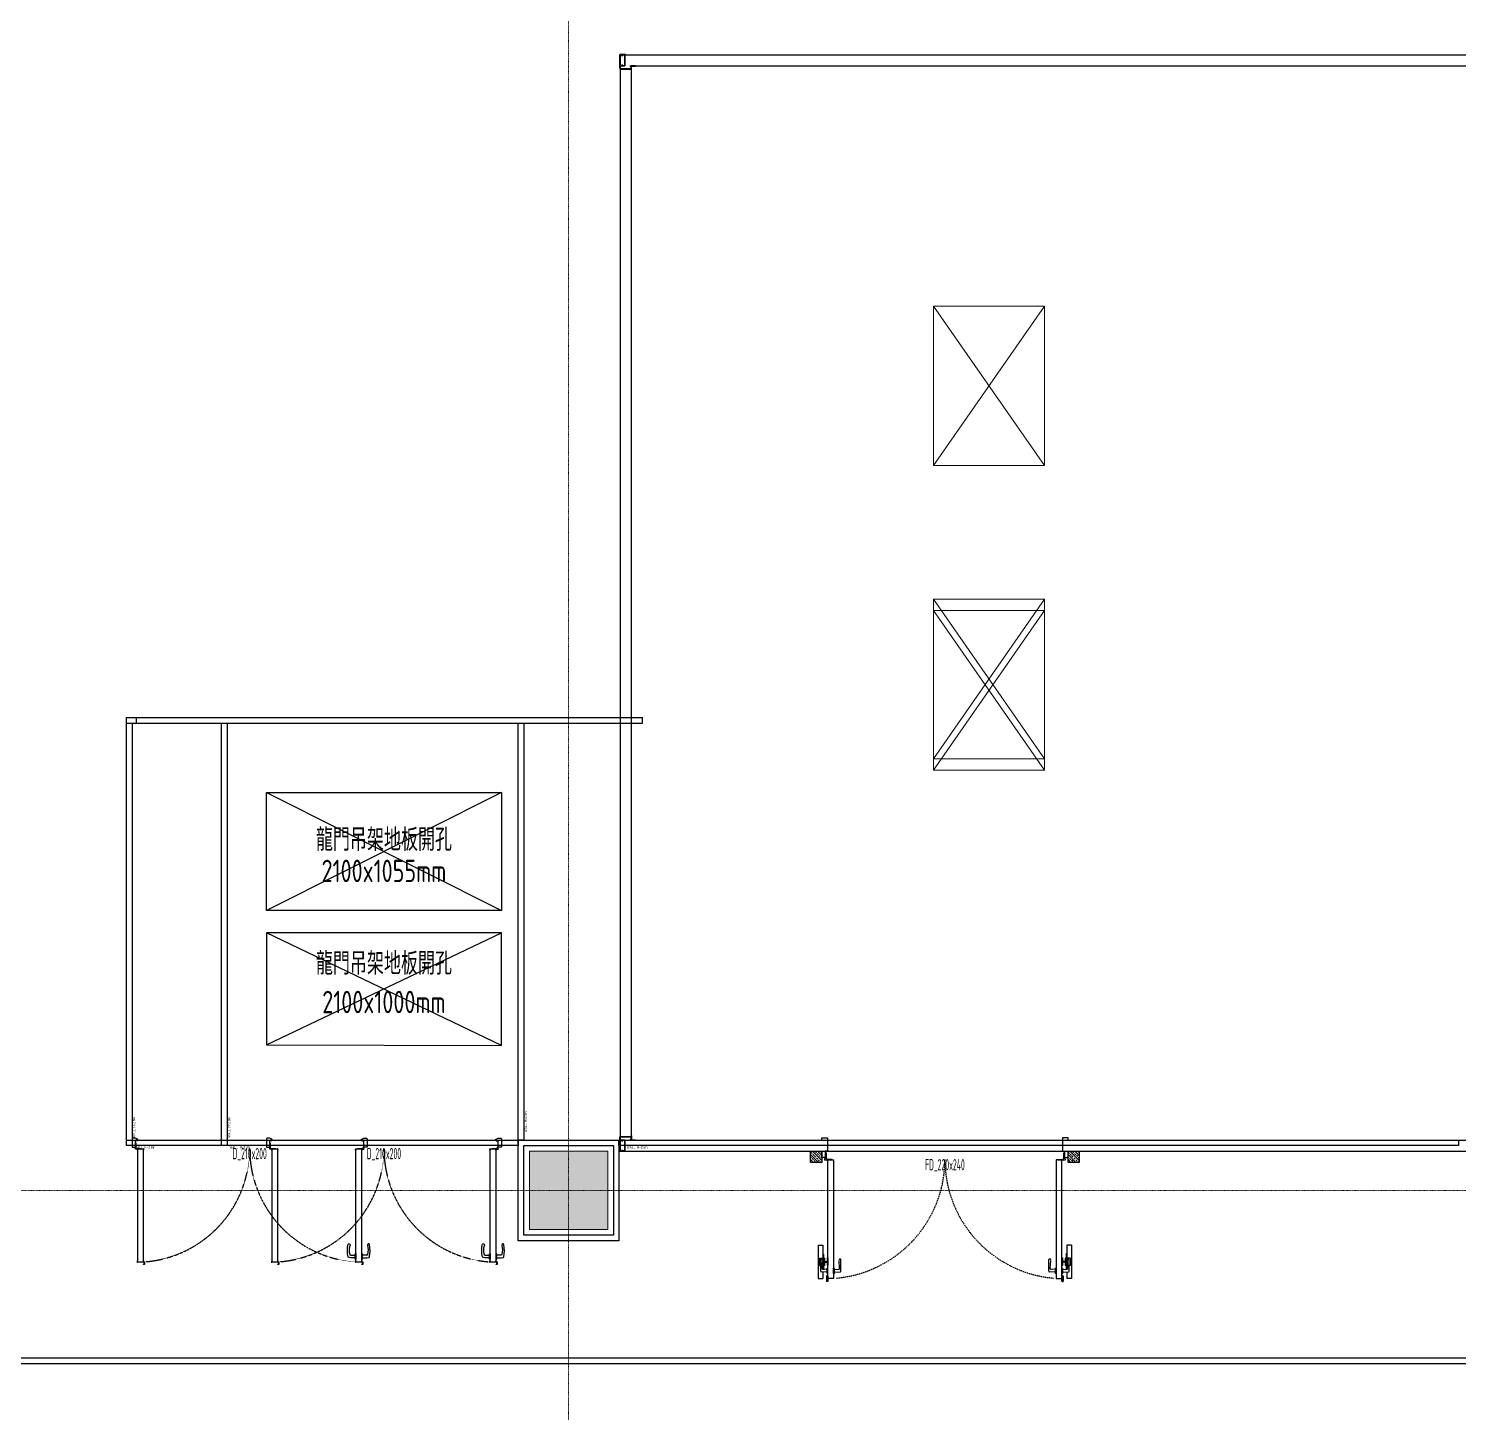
# Model space of a CAD drawing. Extents: x -32000 to 290600, y -29000 to 131250.
# Drawn here: x 196775 to 209550, y 73016 to 85379 of the extents above; entities that cross this region are included whole.
import ezdxf
from ezdxf.enums import TextEntityAlignment as Align

# ---------------------------------------------------------------- set-up
doc = ezdxf.new("R2010")
doc.units = 0
doc.header["$LTSCALE"] = 10
for name, pattern in [('H12PL3$0$JJP_三點線', [0.9, 0.3, -0.15, 0, -0.15, 0, -0.15, 0, -0.15]), ('XFDP30$0$HIDDEN', [0.3, 0.2, -0.1]), ('XFDP30$0$HIDDEN2', [0.1875, 0.125, -0.0625]), ('XFM7P30ICA$0$H12PL3$0$JJP_三點線', [0.9, 0.3, -0.15, 0, -0.15, 0, -0.15, 0, -0.15]), ('XFM7P30ICA$0$XFDP30$0$HIDDEN', [0.3, 0.2, -0.1]), ('XFM7P30ICA$0$XFDP30$0$HIDDEN2', [0.1875, 0.125, -0.0625])]:
    doc.linetypes.add(name, pattern=pattern)
for name, color, linetype in [('H12PL3$0$S-COL', 252, 'Continuous'), ('H12PL3$0$S-GRID', 252, 'Continuous'), ('H12PL3$0$S-SLAB-SHOW', 252, 'Continuous'), ('XFDP30$0$A-Door (50K)', 2, 'Continuous'), ('XFDP30$0$A-Floor Opening', 9, 'Continuous'), ('XFDP30$0$A-W-P1S (50K)', 2, 'Continuous'), ('XFDP30$0$A-W-P1S (50K_Temporary)', 2, 'XFDP30$0$HIDDEN2'), ('XFDP30$0$A-W-P2D (50K)', 2, 'Continuous'), ('XFDP30$0$A-W-P2D_H-2.8m (50K)', 2, 'Continuous'), ('XFM7P30ICA$0$H12PL3$0$Hattch', 252, 'Continuous'), ('XFM7P30ICA$0$H12PL3$0$S-COL', 252, 'Continuous'), ('XFM7P30ICA$0$H12PL3$0$S-GRID', 252, 'Continuous'), ('XFM7P30ICA$0$H12PL3$0$S-SLAB-SHOW', 252, 'Continuous'), ('XFM7P30ICA$0$XFDP30$0$A-Door (50K)', 2, 'Continuous'), ('XFM7P30ICA$0$XFDP30$0$A-Door-Col', 9, 'Continuous'), ('XFM7P30ICA$0$XFDP30$0$A-Partition-Col', 1, 'Continuous'), ('XFM7P30ICA$0$XFDP30$0$A-W-F2S (50K)', 2, 'Continuous'), ('XFM7P30ICA$0$XFDP30$0$A-W-P1S (50K)', 2, 'Continuous'), ('XFM7P30ICA$0$XFDP30$0$A-W-P1S (50K_Temporary)', 2, 'XFM7P30ICA$0$XFDP30$0$HIDDEN2'), ('XFM7P30ICA$0$XFDP30$0$A-W-P2D (50K)', 2, 'Continuous')]:
    doc.layers.add(name, color=color, linetype=linetype)
doc.styles.add('XFDP30$0$AA-TXT', font='isocp.shx', dxfattribs={"width": 0.8, "bigfont": 'china.shx'})
doc.styles.add('XFM7P30ICA$0$XFDP30$0$AA-TXT', font='isocp.shx', dxfattribs={"width": 0.8, "bigfont": 'china.shx'})
doc.styles.add('XFM7P30ICA$0$XFDP30$0$BB-TXT', font='arial.ttf', dxfattribs={"width": 0.8})

# ---------------------------------------------------------------- blocks, each defined once
blk = doc.blocks.new('*U188')
blk.add_lwpolyline([(0, 0), (0, 3.775), (0.05, 3.775), (0.05, 0)], close=True)
at = {"color": 15, "style": 'XFDP30$0$AA-TXT', "width": 0.8}
for tag, p in [('編號', (0.035, 0.07)), ('高度', (0.065, 0.07))]:
    blk.add_attdef(tag, text='', height=0.025, rotation=90, dxfattribs=at).set_placement(p, align=Align.MIDDLE_LEFT)
blk = doc.blocks.new('*U189')
blk.add_lwpolyline([(0, 0), (0, 3.5), (0.05, 3.5), (0.05, 0)], close=True)
at = {"color": 15, "style": 'XFDP30$0$AA-TXT', "width": 0.8}
for tag, p in [('編號', (0.035, 0.07)), ('高度', (0.065, 0.07))]:
    blk.add_attdef(tag, text='', height=0.025, rotation=90, dxfattribs=at).set_placement(p, align=Align.MIDDLE_LEFT)
blk = doc.blocks.new('XFDP30$0$Door-D210')
for p, q in [((10, 104), (10.8, 104)), ((10, 99.1), (10, 104)), ((10.8, 104), (10.8, 99.1)), ((10.8, 102.7), (14.8, 102.7)), ((14.8, 102.7), (16.2, 102.6)), ((10.8, 99.1), (10, 99.1)), ((14.8, 100.5), (10.8, 100.5))]:
    blk.add_line(p, q)
for points in [[(4.2, 102.7), (0.2, 102.7), (-1.2, 102.6, 0.327495), (-2, 101.9, 0.089847), (-2.2, 91.2, 1.144881), (-0.3, 91.6, -0.137079), (-0.3, 99.9, -0.349357), (0.2, 100.5), (4.2, 100.5)], [(4.1, 106.6), (4.1, 108.4), (4.1, 106.6), (10.7, 106.6), (10.7, 106.5), (10.3, 106.5), (10.3, 105.4, -0.414214), (10.2, 105.3), (10, 105.3), (10, 105.4), (10.1, 105.4), (10.1, 106.4), (10, 106.4), (10, 5.5), (10.1, 5.5), (10.1, 6.5), (10, 6.5), (10, 6.6), (10.2, 6.6, -0.414214), (10.3, 6.5), (10.3, 5.4, -0.414214), (10.2, 5.3), (4.8, 5.3, -0.414214), (4.7, 5.4), (4.7, 6.5, -0.414214), (4.8, 6.6), (5, 6.6), (5, 6.5), (4.9, 6.5), (4.9, 5.5), (5, 5.5), (5, 106.4), (4.9, 106.4), (4.9, 105.4), (5, 105.4), (5, 105.3), (4.8, 105.3, -0.414214), (4.7, 105.4), (4.7, 106.4), (3.9, 106.4, -0.414214), (3.9, 106.4), (3.9, 108.6, -0.414214), (3.9, 108.7), (4.7, 108.7), (4.7, 108.4), (4.1, 108.4)], [(199.1, 106.6), (199.1, 108.4), (199.1, 106.6), (205.7, 106.6), (205.7, 106.5), (205.3, 106.5), (205.3, 105.4, -0.414214), (205.2, 105.3), (205, 105.3), (205, 105.4), (205.1, 105.4), (205.1, 106.4), (205, 106.4), (205, 5.5), (205.1, 5.5), (205.1, 6.5), (205, 6.5), (205, 6.6), (205.2, 6.6, -0.414214), (205.3, 6.5), (205.3, 5.4, -0.414214), (205.2, 5.3), (199.8, 5.3, -0.414214), (199.7, 5.4), (199.7, 6.5, -0.414214), (199.8, 6.6), (200, 6.6), (200, 6.5), (199.9, 6.5), (199.9, 5.5), (200, 5.5), (200, 106.4), (199.9, 106.4), (199.9, 105.4), (200, 105.4), (200, 105.3), (199.8, 105.3, -0.414214), (199.7, 105.4), (199.7, 106.4), (198.9, 106.4, -0.414214), (198.9, 106.4), (198.9, 108.6, -0.414214), (198.9, 108.7), (199.7, 108.7), (199.7, 108.4), (199.1, 108.4)], [(4.7, -2.1, 0.306748), (4.5, -1.7), (4.1, -1.7, 0.306748), (3.9, -2.1), (4, -2.1, -0.414214), (4.1, -2.2), (4.1, -2.2), (4, -2.2), (4, -2.9), (4.6, -2.9), (4.6, -2.2), (4.5, -2.2), (4.5, -2.2, -0.414214), (4.6, -2.1), (4.7, -2.1), (4.8, -2.1, -0.414214), (5, -2.3), (5, -2.9, -0.320245), (4.7, -3.4), (3, -4), (0.6, -4, -0.414214), (0, -3.4), (0, 3.4, -0.414214), (0.6, 4), (3, 4), (3, 0), (3, -1.4, 0.414214), (3.7, -2.1), (3.9, -2.1)], [(205.3, -2.1, -0.306748), (205.5, -1.7), (205.9, -1.7, -0.306748), (206.1, -2.1), (206, -2.1, 0.414214), (205.9, -2.2), (205.9, -2.2), (206, -2.2), (206, -2.9), (205.4, -2.9), (205.4, -2.2), (205.5, -2.2), (205.5, -2.2, 0.414214), (205.4, -2.1), (205.3, -2.1), (205.2, -2.1, 0.414214), (205, -2.3), (205, -2.9, 0.320245), (205.3, -3.4), (207, -4), (209.4, -4, 0.414214), (210, -3.4), (210, 3.4, 0.414214), (209.4, 4), (207, 4), (207, 0), (207, -1.4, -0.414214), (206.3, -2.1), (206.1, -2.1)]]:
    blk.add_lwpolyline(points, format="xyb")
blk.add_lwpolyline([(5, 99.1), (5, 104), (4.2, 104), (4.2, 99.1)], close=True)
at = {"ltscale": 500}
for points in [[(3.3, 0.1), (3.3, 4.6), (3, 4.6), (3, 0.1)], [(8.5, 5.3), (4, 5.3), (4, 5.5), (8.5, 5.5)], [(201.5, 5.3), (206, 5.3), (206, 5.5), (201.5, 5.5)], [(206.7, 0.1), (206.7, 4.6), (207, 4.6), (207, 0.1)]]:
    blk.add_lwpolyline(points, close=True, dxfattribs=at)
at = {"linetype": 'XFDP30$0$HIDDEN', "ltscale": 0.1}
for centre, start, end in [((3.5, 5.1), 0, 85.2787), ((206.5, 5.1), 95.1453, 180)]:
    blk.add_arc(centre, 101.5, start, end, dxfattribs=at)
at = {"extrusion": (0, 0, -1)}
for centre, major_axis, start_param, end_param in [((16.1, 101.7), (-0.624, 0.624), 0.866962, 2.13291), ((14.7, 99.9), (-0.417, 0.417), 0.901482, 2.245889), ((16.2, 91.3), (0.707, 0.707), 0.872811, 4.284184), ((0.4, 95.8), (10.9, 10.9), 0.51383, 1.058752), ((-12.5, 95.9), (21.3, 21.3), 0.585307, 0.943734)]:
    blk.add_ellipse(centre, major_axis=major_axis, ratio=1, start_param=start_param, end_param=end_param, dxfattribs=at)
at = {"ltscale": 500, "extrusion": (0, 0, -1)}
blk.add_ellipse((3.5, 5.1), major_axis=(0.495, 0.495), ratio=1, start_param=3.926991, end_param=10.210176, dxfattribs=at)
at = {"ltscale": 500}
blk.add_ellipse((206.5, 5.1), major_axis=(-0.495, 0.495), ratio=1, start_param=3.926991, end_param=10.210176, dxfattribs=at)
at = {"color": 9, "style": 'XFDP30$0$AA-TXT', "width": 0.45}
blk.add_attdef('210X000', text='', height=10, dxfattribs=at).set_placement((105, 10.1), align=Align.MIDDLE)
blk = doc.blocks.new('*U190')
blk.add_lwpolyline([(0, 0), (0, 3.725), (0.05, 3.725), (0.05, 0)], close=True)
at = {"color": 15, "style": 'XFDP30$0$AA-TXT', "width": 0.8}
for tag, p in [('編號', (0.035, 0.07)), ('高度', (0.065, 0.07))]:
    blk.add_attdef(tag, text='', height=0.025, rotation=90, dxfattribs=at).set_placement(p, align=Align.MIDDLE_LEFT)
blk = doc.blocks.new('*U187')
blk.add_lwpolyline([(0, 0), (0, 7.5), (0.05, 7.5), (0.05, 0)], close=True)
at = {"color": 15, "style": 'XFDP30$0$AA-TXT', "width": 0.8}
for tag, p in [('編號', (0.035, 0.07)), ('高度', (0.065, 0.07))]:
    blk.add_attdef(tag, text='', height=0.025, rotation=90, dxfattribs=at).set_placement(p, align=Align.MIDDLE_LEFT)
blk = doc.blocks.new('XFDP30')
at = {"layer": 'XFDP30$0$A-Floor Opening'}
for p, q in [((201000, 78556), (198900, 77500)), ((198900, 78556), (201000, 77500)), ((201000, 76294, 0), (198900, 77300)), ((198900, 76300), (201000, 77300))]:
    blk.add_line(p, q, dxfattribs=at)
for points in [[(198900, 78556), (201000, 78556), (201000, 77500), (198900, 77500)], [(198900, 76300), (201000, 76294), (201000, 77300), (198900, 77300)]]:
    blk.add_lwpolyline(points, close=True, dxfattribs=at)
at = {"layer": 'XFDP30$0$A-W-P1S (50K)'}
for points in [[(201150, 75450), (202050, 75450), (202050, 74550), (201150, 74550)], [(201200, 75400), (202000, 75400), (202000, 74600), (201200, 74600)]]:
    blk.add_lwpolyline(points, close=True, dxfattribs=at)
at = {"layer": 'XFDP30$0$A-W-P1S (50K_Temporary)', "ltscale": 2}
for p, q in [((192625, 73503, 0), (236742, 73503, 0)), ((192625, 73453, 0), (236742, 73453))]:
    blk.add_line(p, q, dxfattribs=at)
at = {"layer": 'XFDP30$0$A-W-P2D (50K)'}
for p, q in [((197650, 79225), (202260, 79225, 0)), ((197650, 79175), (197650, 79225)), ((202260, 79175, 0), (202260, 79225, 0)), ((197650, 79175), (202260, 79175, 0))]:
    blk.add_line(p, q, dxfattribs=at)
at = {"layer": 'XFDP30$0$A-Door (50K)'}
ref = blk.add_blockref('XFDP30$0$Door-D210', (199800, 75425), dxfattribs=dict(at, xscale=10, yscale=10, zscale=10, rotation=180))
ref.add_attrib('210X000', 'D_210x200', dxfattribs={"layer": '0', "color": 9, "height": 100, "rotation": 180, "style": 'XFDP30$0$AA-TXT', "text_generation_flag": 6, "width": 0.45}).set_placement((198750, 75324), align=Align.MIDDLE)
at = {"layer": 'XFDP30$0$A-W-P2D_H-2.8m (50K)'}
ref = blk.add_blockref('*U188', (197650, 75400), dxfattribs=dict(at, xscale=1000, yscale=1000, zscale=1000))
ref.add_attrib('高度', 'WALL H=2.8m', dxfattribs={"layer": '0', "color": 15, "height": 25, "rotation": 90, "style": 'XFDP30$0$AA-TXT', "width": 0.8}).set_placement((197715, 75470), align=Align.MIDDLE_LEFT)
ref = blk.add_blockref('*U190', (201150, 75450), dxfattribs=dict(at, xscale=1000, yscale=1000, zscale=1000))
ref.add_attrib('高度', 'WALL H=2.8m', dxfattribs={"layer": '0', "color": 15, "height": 25, "rotation": 90, "style": 'XFDP30$0$AA-TXT', "width": 0.8}).set_placement((201215, 75520), align=Align.MIDDLE_LEFT)
ref = blk.add_blockref('*U189', (197650, 75450), dxfattribs=dict(at, xscale=1000, yscale=1000, zscale=1000, rotation=270))
ref.add_attrib('高度', 'WALL H=2.8m', dxfattribs={"layer": '0', "color": 15, "height": 25, "style": 'XFDP30$0$AA-TXT', "width": 0.8}).set_placement((197720, 75385), align=Align.MIDDLE_LEFT)
ref = blk.add_blockref('*U187', (202050, 75450), dxfattribs=dict(at, xscale=1000, yscale=1000, zscale=1000, rotation=270))
ref.add_attrib('高度', 'WALL H=2.8m', dxfattribs={"layer": '0', "color": 15, "height": 25, "style": 'XFDP30$0$AA-TXT', "width": 0.8}).set_placement((202120, 75385), align=Align.MIDDLE_LEFT)
at = {"layer": 'XFDP30$0$A-Floor Opening', "style": 'XFDP30$0$AA-TXT', "width": 0.8}
for s, p in [('龍門吊架地板開孔', (199950, 78133)), ('2100x1055mm', (199950, 77854)), ('龍門吊架地板開孔', (199950, 77027)), ('2100x1000mm', (199950, 76683))]:
    blk.add_text(s, height=200, dxfattribs=at).set_placement(p, align=Align.MIDDLE_CENTER)
blk = doc.blocks.new('H12PL3')
at = {"layer": 'H12PL3$0$S-COL', "lineweight": 0, "flags": 128}
blk.add_lwpolyline([(201250, 74650), (201950, 74650), (201950, 75350), (201250, 75350)], close=True, dxfattribs=at)
at = {"layer": 'H12PL3$0$S-GRID', "linetype": 'H12PL3$0$JJP_三點線', "lineweight": 0}
for p, q in [((201600, 128250), (201600, -28000)), ((-29000, 75000), (289600, 75000))]:
    blk.add_line(p, q, dxfattribs=at)
at = {"layer": 'H12PL3$0$S-SLAB-SHOW', "lineweight": 0}
for points in [[(204860.78, 82899.64), (205850.79, 82899.64), (205850.79, 81474.64), (204860.78, 81474.64)], [(204860.79, 80280.63), (205850.79, 80280.63), (205850.79, 78855.63), (204860.79, 78855.63)]]:
    blk.add_lwpolyline(points, close=True, dxfattribs=at)
for points in [[(204860.78, 82899.64), (205850.79, 81474.64)], [(205850.79, 82899.64), (204860.78, 81474.64)], [(204860.79, 80280.63), (205850.79, 78855.63)], [(205850.79, 80280.63), (204860.79, 78855.63)]]:
    blk.add_lwpolyline(points, dxfattribs=at)
blk.add_blockref('XFDP30', (0, 0))
blk = doc.blocks.new('XFM7P30ICA$0$XFDP30$0$TP1-100-Partition_Col-L')
for points in [[(-5, 5.1, 0.414214), (-5.1, 5), (-5.1, 0.3, -0.414214), (-5.1, 0.2), (-5.2, 0.2, -0.414214), (-5.2, 0.3), (-5.2, 1.2), (-5.2, 1.2), (-5.2, 1.3), (-5.2, 5.2, -0.414214), (-5.2, 5.2), (5.7, 5.2), (5.8, 5.2), (5.8, 5.2), (6.7, 5.2, -0.414214), (6.8, 5.2), (6.8, 5.1, -0.414214), (6.7, 5.1)], [(4.9, 1), (4.9, 2.9, 0.414214), (4.6, 3.2), (3.8, 3.2), (3.8, 3.1), (4.6, 3.1, -0.414214), (4.8, 2.9), (4.8, 0.9, -0.414214), (4.6, 0.7), (-4.6, 0.7, -0.414214), (-4.8, 0.9), (-4.8, 2.9, -0.414214), (-4.6, 3.1), (-3.8, 3.1), (-3.8, 3.2), (-4.6, 3.2, 0.414214), (-4.9, 2.9), (-4.9, 1, 0.414214), (-4.6, 0.7), (4.6, 0.7, 0.414214)], [(7.5, -4.9), (5.6, -4.9, -0.414214), (5.3, -4.6), (5.3, -3.8), (5.3, -3.8), (5.3, -4.6, 0.414214), (5.5, -4.8), (7.5, -4.8, 0.414214), (7.7, -4.6), (7.7, 4.6, 0.414214), (7.5, 4.8), (5.5, 4.8, 0.414214), (5.3, 4.6), (5.3, 3.8), (5.3, 3.8), (5.3, 4.6, -0.414214), (5.6, 4.9), (7.5, 4.9, -0.414214), (7.8, 4.6), (7.8, -4.6, -0.414214)]]:
    blk.add_lwpolyline(points, format="xyb", close=True)
for points in [[(-4.2, 3.2), (-4.2, 3.2), (-4.9, 3.2, 0.414214), (-5.1, 3), (-5.1, 0.7), (-5, 0.7), (-5, 3, -0.414214), (-4.9, 3.2), (-4.2, 3.2)], [(4.1, 3.2), (4.1, 3.2), (4.9, 3.2, -0.414214), (5, 3), (5, 0.7), (5, 0.7), (5, 3, 0.414214), (4.9, 3.2), (4.1, 3.2)], [(5.3, 4.2), (5.2, 4.2), (5.2, 4.9, -0.414214), (5.4, 5.1), (7.8, 5.1), (7.8, 5), (5.4, 5, 0.414214), (5.3, 4.9), (5.3, 4.2)], [(5.3, -4.1), (5.2, -4.1), (5.2, -4.9, 0.414214), (5.4, -5), (7.8, -5), (7.8, -5), (5.4, -5, -0.414214), (5.3, -4.9), (5.3, -4.1)]]:
    blk.add_lwpolyline(points, format="xyb")
blk.add_lwpolyline([(5.2, -5.2), (5.2, -8.8), (5, -8.8), (5, -5), (8.8, -5), (8.8, -5.2)], close=True)
blk = doc.blocks.new('*U489')
blk.add_lwpolyline([(0, 0), (0, 3.775), (0.05, 3.775), (0.05, 0)], close=True)
at = {"color": 15, "style": 'XFM7P30ICA$0$XFDP30$0$AA-TXT', "width": 0.8}
for tag, p in [('編號', (0.035, 0.07)), ('高度', (0.065, 0.07))]:
    blk.add_attdef(tag, text='', height=0.025, rotation=90, dxfattribs=at).set_placement(p, align=Align.MIDDLE_LEFT)
blk = doc.blocks.new('*U486')
blk.add_lwpolyline([(0, 0), (0, 2.65), (0.05, 2.65), (0.05, 0)], close=True)
at = {"color": 15, "style": 'XFM7P30ICA$0$XFDP30$0$AA-TXT', "width": 0.8}
for tag, p in [('編號', (0.035, 0.07)), ('高度', (0.065, 0.07))]:
    blk.add_attdef(tag, text='', height=0.025, rotation=90, dxfattribs=at).set_placement(p, align=Align.MIDDLE_LEFT)
blk = doc.blocks.new('XFM7P30ICA$0$XFDP30$0$Door-220FD(90)')
at = {"layer": 'XFM7P30ICA$0$XFDP30$0$A-Door-Col'}
h = blk.add_hatch(dxfattribs=at)
h.set_pattern_fill('ANSI33', color=256, scale=0.5, style=0)
h.set_pattern_definition([(315, (18194.999, 11342.4002), (-2.24506403, -2.24506403), []), (315, (18197.244, 11342.4002), (-2.24506403, -2.24506403), [1.5875, -0.79375])])
h.paths.add_polyline_path([(-10, 14.9), (0, 14.9), (0, 4.9), (-10, 4.9)])
h = blk.add_hatch(dxfattribs=at)
h.set_pattern_fill('ANSI33', color=256, scale=0.5, style=0)
h.set_pattern_definition([(315, (18424.999, 11342.401), (-2.24506403, -2.24506403), []), (315, (18427.244, 11342.401), (-2.24506403, -2.24506403), [1.5875, -0.79375])])
h.paths.add_polyline_path([(220, 14.9), (230, 14.9), (230, 4.9), (220, 4.9)])
at = {"linetype": 'Continuous', "lineweight": -3, "ltscale": 10}
for p, q in [((-3.1, 88.7), (-3.1, 118.7)), ((-3.1, 118.7), (1, 118.7)), ((1, 112.8), (1, 118.7)), ((4.3, 116.4), (4.3, 121.1)), ((5.2, 121.3), (4.5, 121.3)), ((4.5, 116.4), (4.5, 121.1)), ((5.2, 121.1), (4.5, 121.1)), ((4.5, 121), (5.4, 121)), ((4.5, 116.5), (5.4, 116.5)), ((5.2, 116.4), (4.5, 116.4)), ((5.2, 116.3), (4.5, 116.3)), ((5.2, 121.1), (5.2, 121.3)), ((5.2, 116.4), (5.2, 116.3)), ((5.4, 116.5), (5.4, 121)), ((214.6, 116.5), (214.6, 121)), ((215.5, 121), (214.6, 121)), ((215.5, 116.5), (214.6, 116.5)), ((214.8, 121.1), (214.8, 121.3)), ((214.8, 121.3), (215.5, 121.3)), ((214.8, 121.1), (215.5, 121.1)), ((214.8, 116.4), (214.8, 116.3)), ((214.8, 116.4), (215.5, 116.4)), ((214.8, 116.3), (215.5, 116.3)), ((215.5, 116.4), (215.5, 121.1)), ((215.7, 116.4), (215.7, 121.1)), ((219, 112.8), (219, 118.7)), ((223.1, 118.7), (219, 118.7)), ((223.1, 88.7), (223.1, 118.7)), ((-2.1, 106.9), (-1, 106.9)), ((-2.1, 100.5), (-2.1, 106.9)), ((-1, 112.2), (-1, 101.6)), ((4.7, 112.9), (-0.5, 112.7)), ((0.1, 109.7), (0.6, 102.4)), ((0.3, 106.9), (2.5, 106.9)), ((1, 96.2), (1, 110.3)), ((1, 88.7), (1, 110.3)), ((1.6, 110.1), (1.4, 110.4)), ((1.6, 97.2), (1.6, 110.1)), ((1.8, 104), (4.9, 104)), ((1.8, 104), (1.8, 103.3)), ((1.8, 103.3), (4.9, 103.3)), ((4.7, 110.4), (2, 110.5)), ((2.5, 100.5), (2.5, 106.9)), ((4.7, 114.1), (4.7, 109.3)), ((5.5, 114.1), (4.7, 114.1)), ((5.5, 109.3), (4.7, 109.3)), ((4.9, 100.2), (4.9, 107.1)), ((5.5, 107.1), (4.9, 107.1)), ((5.5, 114.1), (5.5, 109.3)), ((5.5, 100.2), (5.5, 107.1)), ((10.5, 114.1), (10.5, 109.3)), ((10.5, 114.1), (11.3, 114.1)), ((10.5, 109.3), (11.3, 109.3)), ((11.3, 114.1), (11.3, 109.3)), ((11.3, 112.9), (16.5, 112.7)), ((11.3, 110.4), (15.1, 110.5)), ((15.9, 109.7), (15.4, 102.4)), ((17, 112.2), (17, 101.6)), ((203, 112.2), (203, 101.6)), ((208.7, 112.9), (203.5, 112.7)), ((204.1, 109.7), (204.6, 102.4)), ((208.7, 110.4), (204.9, 110.5)), ((208.7, 114.1), (208.7, 109.3)), ((209.5, 114.1), (208.7, 114.1)), ((209.5, 109.3), (208.7, 109.3)), ((209.5, 114.1), (209.5, 109.3)), ((214.5, 114.1), (214.5, 109.3)), ((214.5, 114.1), (215.3, 114.1)), ((214.5, 109.3), (215.3, 109.3)), ((214.5, 100.2), (214.5, 107.1)), ((214.5, 107.1), (215.1, 107.1)), ((215.1, 100.2), (215.1, 107.1)), ((218.2, 104), (215.1, 104)), ((218.2, 103.3), (215.1, 103.3)), ((215.3, 114.1), (215.3, 109.3)), ((215.3, 112.9), (220.5, 112.7)), ((215.3, 110.4), (218, 110.5)), ((219.7, 106.9), (217.5, 106.9)), ((217.5, 100.5), (217.5, 106.9)), ((218.2, 104), (218.2, 103.3)), ((218.4, 110.1), (218.6, 110.4)), ((218.4, 97.2), (218.4, 110.1)), ((219, 96.2), (219, 110.3)), ((219, 88.7), (219, 110.3)), ((219.9, 109.7), (219.4, 102.4)), ((221, 112.2), (221, 101.6)), ((222.1, 106.9), (221, 106.9)), ((222.1, 100.5), (222.1, 106.9)), ((-2.1, 100.5), (2.5, 100.5)), ((1.6, 97.2), (1, 96.2)), ((5.5, 100.2), (4.9, 100.2)), ((214.5, 100.2), (215.1, 100.2)), ((222.1, 100.5), (217.5, 100.5)), ((218.4, 97.2), (219, 96.2)), ((-3.1, 88.7), (1, 88.7)), ((223.1, 88.7), (219, 88.7)), ((3, 6.5), (3, 11.5)), ((3.4, 6.5), (3, 6.5)), ((3.4, 6.5), (3.4, 11.3)), ((9.2, 12.7), (4.3, 12.7)), ((9.2, 12.3), (4.4, 12.3)), ((9.2, 12.7), (9.2, 12.3)), ((210.8, 12.7), (215.7, 12.7)), ((210.8, 12.7), (210.8, 12.3)), ((210.8, 12.3), (215.6, 12.3)), ((216.6, 6.5), (216.6, 11.3)), ((216.6, 6.5), (217, 6.5)), ((217, 6.5), (217, 11.5))]:
    blk.add_line(p, q, dxfattribs=at)
at = {"linetype": 'XFM7P30ICA$0$XFDP30$0$HIDDEN2', "lineweight": -3, "ltscale": 0.1}
for p, q in [((3.7, 6.5), (3.7, 11.3)), ((4, 6.5), (3.7, 6.5)), ((4, 6.5), (4, 11.5)), ((216, 6.5), (216, 11.5)), ((216, 6.5), (216.3, 6.5)), ((216.3, 6.5), (216.3, 11.3))]:
    blk.add_line(p, q, dxfattribs=at)
at = {"linetype": 'Continuous', "lineweight": -3, "ltscale": 10}
for points in [[(5.5, 121.3), (5.4, 121.3), (5.4, 116.3), (5.5, 116.3)], [(10.5, 12.7), (10.5, 118.7), (5.5, 118.7), (5.5, 12.7)], [(209.5, 12.7), (209.5, 118.7), (214.5, 118.7), (214.5, 12.7)], [(214.5, 121.3), (214.6, 121.3), (214.6, 116.3), (214.5, 116.3)]]:
    blk.add_lwpolyline(points, close=True, dxfattribs=at)
for points in [[(0, -5.1), (0, -7), (5, -7), (5, 4.9), (3, 4.9), (3, 10.5), (0, 10.5), (0, 4.9)], [(220, -5.1), (220, -7), (215, -7), (215, 4.9), (217, 4.9), (217, 10.5), (220, 10.5), (220, 4.9)]]:
    blk.add_lwpolyline(points, dxfattribs=at)
for centre in [(3.5, 12.2), (216.5, 12.2)]:
    blk.add_circle(centre, 0.9, dxfattribs=at)
for centre, radius, start, end in [((4.5, 121.1), 0.16, 90, 180), ((4.5, 116.4), 0.16, 180, 270), ((215.5, 121.1), 0.16, 0, 90), ((215.5, 116.4), 0.16, 270, 0), ((-0.5, 112.2), 0.5, 90, 180), ((-0.6, 102.3), 1.2, 272.0781, 1.7228), ((1.9, 108.2), 2.33, 87.046, 139.8558), ((15.1, 109.7), 0.8, 358.2772, 90), ((16.6, 102.3), 1.2, 178.2772, 267.9219), ((16.5, 112.2), 0.5, 0, 90), ((203.5, 112.2), 0.5, 90, 180), ((203.4, 102.3), 1.2, 272.0781, 1.7228), ((204.9, 109.7), 0.8, 90, 181.7228), ((218.1, 108.2), 2.33, 40.1442, 92.954), ((220.6, 102.3), 1.2, 178.2772, 267.9219), ((220.5, 112.2), 0.5, 0, 90), ((-0.5, 101.6), 0.5, 180, 266.7803), ((16.5, 101.6), 0.5, 273.2197, 0), ((203.5, 101.6), 0.5, 180, 266.7803), ((220.5, 101.6), 0.5, 273.2197, 0)]:
    blk.add_arc(centre, radius, start, end, dxfattribs=at)
at = {"linetype": 'XFM7P30ICA$0$XFDP30$0$HIDDEN2'}
for centre, start, end in [((3.5, 12.2), 0, 84.8319), ((216.5, 12.2), 95.1681, 180)]:
    blk.add_arc(centre, 106.5, start, end, dxfattribs=at)
at = {"layer": 'XFM7P30ICA$0$XFDP30$0$A-Door-Col'}
for points in [[(-10, 14.9), (0, 14.9), (0, 4.9), (-10, 4.9)], [(220, 14.9), (230, 14.9), (230, 4.9), (220, 4.9)]]:
    blk.add_lwpolyline(points, close=True, dxfattribs=at)
at = {"color": 9, "style": 'XFM7P30ICA$0$XFDP30$0$BB-TXT', "width": 0.8}
for p in [(-10, 18.2), (220, 18.2)]:
    blk.add_attdef('口_100X100', text='', height=3, dxfattribs=at).set_placement(p, align=Align.MIDDLE_LEFT)
at = {"color": 9, "style": 'XFM7P30ICA$0$XFDP30$0$AA-TXT', "width": 0.45}
blk.add_attdef('220X000', text='', height=10, dxfattribs=at).set_placement((110, 17.5), align=Align.MIDDLE)
blk = doc.blocks.new('XFM7P30ICA$0$XFDP30$0$Door-D210')
for p, q in [((10, 104), (10.8, 104)), ((10, 99.1), (10, 104)), ((10.8, 104), (10.8, 99.1)), ((10.8, 102.7), (14.8, 102.7)), ((14.8, 102.7), (16.2, 102.6)), ((10.8, 99.1), (10, 99.1)), ((14.8, 100.5), (10.8, 100.5))]:
    blk.add_line(p, q)
for points in [[(4.2, 102.7), (0.2, 102.7), (-1.2, 102.6, 0.327495), (-2, 101.9, 0.089847), (-2.2, 91.2, 1.144881), (-0.3, 91.6, -0.137079), (-0.3, 99.9, -0.349357), (0.2, 100.5), (4.2, 100.5)], [(4.1, 106.6), (4.1, 108.4), (4.1, 106.6), (10.7, 106.6), (10.7, 106.5), (10.3, 106.5), (10.3, 105.4, -0.414214), (10.2, 105.3), (10, 105.3), (10, 105.4), (10.1, 105.4), (10.1, 106.4), (10, 106.4), (10, 5.5), (10.1, 5.5), (10.1, 6.5), (10, 6.5), (10, 6.6), (10.2, 6.6, -0.414214), (10.3, 6.5), (10.3, 5.4, -0.414214), (10.2, 5.3), (4.8, 5.3, -0.414214), (4.7, 5.4), (4.7, 6.5, -0.414214), (4.8, 6.6), (5, 6.6), (5, 6.5), (4.9, 6.5), (4.9, 5.5), (5, 5.5), (5, 106.4), (4.9, 106.4), (4.9, 105.4), (5, 105.4), (5, 105.3), (4.8, 105.3, -0.414214), (4.7, 105.4), (4.7, 106.4), (3.9, 106.4, -0.414214), (3.9, 106.4), (3.9, 108.6, -0.414214), (3.9, 108.7), (4.7, 108.7), (4.7, 108.4), (4.1, 108.4)], [(199.1, 106.6), (199.1, 108.4), (199.1, 106.6), (205.7, 106.6), (205.7, 106.5), (205.3, 106.5), (205.3, 105.4, -0.414214), (205.2, 105.3), (205, 105.3), (205, 105.4), (205.1, 105.4), (205.1, 106.4), (205, 106.4), (205, 5.5), (205.1, 5.5), (205.1, 6.5), (205, 6.5), (205, 6.6), (205.2, 6.6, -0.414214), (205.3, 6.5), (205.3, 5.4, -0.414214), (205.2, 5.3), (199.8, 5.3, -0.414214), (199.7, 5.4), (199.7, 6.5, -0.414214), (199.8, 6.6), (200, 6.6), (200, 6.5), (199.9, 6.5), (199.9, 5.5), (200, 5.5), (200, 106.4), (199.9, 106.4), (199.9, 105.4), (200, 105.4), (200, 105.3), (199.8, 105.3, -0.414214), (199.7, 105.4), (199.7, 106.4), (198.9, 106.4, -0.414214), (198.9, 106.4), (198.9, 108.6, -0.414214), (198.9, 108.7), (199.7, 108.7), (199.7, 108.4), (199.1, 108.4)], [(4.7, -2.1, 0.306748), (4.5, -1.7), (4.1, -1.7, 0.306748), (3.9, -2.1), (4, -2.1, -0.414214), (4.1, -2.2), (4.1, -2.2), (4, -2.2), (4, -2.9), (4.6, -2.9), (4.6, -2.2), (4.5, -2.2), (4.5, -2.2, -0.414214), (4.6, -2.1), (4.7, -2.1), (4.8, -2.1, -0.414214), (5, -2.3), (5, -2.9, -0.320245), (4.7, -3.4), (3, -4), (0.6, -4, -0.414214), (0, -3.4), (0, 3.4, -0.414214), (0.6, 4), (3, 4), (3, 0), (3, -1.4, 0.414214), (3.7, -2.1), (3.9, -2.1)], [(205.3, -2.1, -0.306748), (205.5, -1.7), (205.9, -1.7, -0.306748), (206.1, -2.1), (206, -2.1, 0.414214), (205.9, -2.2), (205.9, -2.2), (206, -2.2), (206, -2.9), (205.4, -2.9), (205.4, -2.2), (205.5, -2.2), (205.5, -2.2, 0.414214), (205.4, -2.1), (205.3, -2.1), (205.2, -2.1, 0.414214), (205, -2.3), (205, -2.9, 0.320245), (205.3, -3.4), (207, -4), (209.4, -4, 0.414214), (210, -3.4), (210, 3.4, 0.414214), (209.4, 4), (207, 4), (207, 0), (207, -1.4, -0.414214), (206.3, -2.1), (206.1, -2.1)]]:
    blk.add_lwpolyline(points, format="xyb")
blk.add_lwpolyline([(5, 99.1), (5, 104), (4.2, 104), (4.2, 99.1)], close=True)
at = {"ltscale": 500}
for points in [[(3.3, 0.1), (3.3, 4.6), (3, 4.6), (3, 0.1)], [(8.5, 5.3), (4, 5.3), (4, 5.5), (8.5, 5.5)], [(201.5, 5.3), (206, 5.3), (206, 5.5), (201.5, 5.5)], [(206.7, 0.1), (206.7, 4.6), (207, 4.6), (207, 0.1)]]:
    blk.add_lwpolyline(points, close=True, dxfattribs=at)
at = {"linetype": 'XFM7P30ICA$0$XFDP30$0$HIDDEN', "ltscale": 0.1}
for centre, start, end in [((3.5, 5.1), 0, 85.2787), ((206.5, 5.1), 95.1453, 180)]:
    blk.add_arc(centre, 101.5, start, end, dxfattribs=at)
at = {"extrusion": (0, 0, -1)}
for centre, major_axis, start_param, end_param in [((16.1, 101.7), (-0.624, 0.624), 0.866962, 2.13291), ((14.7, 99.9), (-0.417, 0.417), 0.901482, 2.245889), ((16.2, 91.3), (0.707, 0.707), 0.872811, 4.284184), ((0.4, 95.8), (10.9, 10.9), 0.51383, 1.058752), ((-12.5, 95.9), (21.3, 21.3), 0.585307, 0.943734)]:
    blk.add_ellipse(centre, major_axis=major_axis, ratio=1, start_param=start_param, end_param=end_param, dxfattribs=at)
at = {"ltscale": 500, "extrusion": (0, 0, -1)}
blk.add_ellipse((3.5, 5.1), major_axis=(0.495, 0.495), ratio=1, start_param=3.926991, end_param=10.210176, dxfattribs=at)
at = {"ltscale": 500}
blk.add_ellipse((206.5, 5.1), major_axis=(-0.495, 0.495), ratio=1, start_param=3.926991, end_param=10.210176, dxfattribs=at)
at = {"color": 9, "style": 'XFM7P30ICA$0$XFDP30$0$AA-TXT', "width": 0.45}
blk.add_attdef('210X000', text='', height=10, dxfattribs=at).set_placement((105, 10.1), align=Align.MIDDLE)
blk = doc.blocks.new('XFM7P30ICA$0$XFDP30')
at = {"layer": 'XFM7P30ICA$0$XFDP30$0$A-W-F2S (50K)'}
for p, q in [((202060, 85146, 0), (202060, 75350)), ((202060, 85146), (213881, 85146, 0)), ((202160, 85046, 0), (202160, 75450)), ((202160, 85046), (213781, 85046, 0)), ((202160, 75450), (213781, 75450, 0)), ((202060, 75350), (213881, 75350, 0))]:
    blk.add_line(p, q, dxfattribs=at)
at = {"layer": 'XFM7P30ICA$0$XFDP30$0$A-W-P1S (50K)'}
for points in [[(201150, 75450), (202050, 75450), (202050, 74550), (201150, 74550)], [(201200, 75400), (202000, 75400), (202000, 74600), (201200, 74600)]]:
    blk.add_lwpolyline(points, close=True, dxfattribs=at)
at = {"layer": 'XFM7P30ICA$0$XFDP30$0$A-W-P1S (50K_Temporary)'}
for p, q in [((192625, 73503, 0), (236742, 73503, 0)), ((192625, 73453, 0), (236742, 73453))]:
    blk.add_line(p, q, dxfattribs=at)
at = {"layer": 'XFM7P30ICA$0$XFDP30$0$A-W-P2D (50K)'}
for p, q in [((197740, 79225), (202060, 79225, 0)), ((197740, 79175), (197740, 79225)), ((197740, 79175), (202060, 79175, 0))]:
    blk.add_line(p, q, dxfattribs=at)
at = {"layer": 'XFM7P30ICA$0$XFDP30$0$A-Door (50K)'}
ref = blk.add_blockref('XFM7P30ICA$0$XFDP30$0$Door-D210', (201000, 75425), dxfattribs=dict(at, xscale=10, yscale=10, zscale=10, rotation=180))
ref.add_attrib('210X000', 'D_210x200', dxfattribs={"layer": '0', "color": 9, "height": 100, "rotation": 180, "style": 'XFM7P30ICA$0$XFDP30$0$AA-TXT', "text_generation_flag": 6, "width": 0.45}).set_placement((199950, 75324), align=Align.MIDDLE)
ref = blk.add_blockref('XFM7P30ICA$0$XFDP30$0$Door-220FD(90)', (206062, 75399), dxfattribs=dict(at, xscale=10, yscale=10, zscale=10, rotation=180))
ref.add_attrib('220X000', 'FD_220x240', dxfattribs={"layer": '0', "color": 9, "height": 100, "rotation": 180, "style": 'XFM7P30ICA$0$XFDP30$0$AA-TXT', "text_generation_flag": 6, "width": 0.45}).set_placement((204962, 75225), align=Align.MIDDLE)
at = {"layer": 'XFM7P30ICA$0$XFDP30$0$A-Partition-Col', "yscale": 10, "zscale": 10}
for p, xscale, rotation in [((202110, 85096), -10, 90.00000000000007), ((202110, 75400), 10, 89.99999999999997)]:
    blk.add_blockref('XFM7P30ICA$0$XFDP30$0$TP1-100-Partition_Col-L', p, dxfattribs=dict(at, xscale=xscale, rotation=rotation))
at = {"layer": 'XFM7P30ICA$0$XFDP30$0$A-W-P2D (50K)'}
ref = blk.add_blockref('*U489', (198500, 75400), dxfattribs=dict(at, xscale=1000, yscale=1000, zscale=1000))
ref.add_attrib('高度', 'WALL H=2.8m', dxfattribs={"layer": '0', "color": 15, "height": 25, "rotation": 90, "style": 'XFM7P30ICA$0$XFDP30$0$AA-TXT', "width": 0.8}).set_placement((198565, 75470), align=Align.MIDDLE_LEFT)
ref = blk.add_blockref('*U486', (198500, 75450), dxfattribs=dict(at, xscale=1000, yscale=1000, zscale=1000, rotation=270))
ref.add_attrib('高度', 'WALL H=2.8m', dxfattribs={"layer": '0', "color": 15, "height": 25, "style": 'XFM7P30ICA$0$XFDP30$0$AA-TXT', "width": 0.8}).set_placement((198570, 75385), align=Align.MIDDLE_LEFT)
blk = doc.blocks.new('XFM7P30ICA$0$H12PL3')
at = {"layer": 'XFM7P30ICA$0$H12PL3$0$Hattch', "linetype": 'Continuous', "lineweight": 0}
blk.add_hatch(color=256, dxfattribs=at).paths.add_polyline_path([(201250, 74650), (201950, 74650), (201950, 75350), (201250, 75350)])
at = {"layer": 'XFM7P30ICA$0$H12PL3$0$S-COL', "lineweight": 0, "flags": 128}
blk.add_lwpolyline([(201250, 74650), (201950, 74650), (201950, 75350), (201250, 75350)], close=True, dxfattribs=at)
at = {"layer": 'XFM7P30ICA$0$H12PL3$0$S-GRID', "linetype": 'XFM7P30ICA$0$H12PL3$0$JJP_三點線', "lineweight": 0}
for p, q in [((201600, 128250), (201600, -28000)), ((-29000, 75000), (289600, 75000))]:
    blk.add_line(p, q, dxfattribs=at)
at = {"layer": 'XFM7P30ICA$0$H12PL3$0$S-SLAB-SHOW', "lineweight": 0}
for points in [[(204860.78, 82899.64), (205850.79, 82899.64), (205850.79, 81474.64), (204860.78, 81474.64)], [(204860.79, 80180.63), (205850.79, 80180.63), (205850.79, 78755.63), (204860.79, 78755.63)]]:
    blk.add_lwpolyline(points, close=True, dxfattribs=at)
for points in [[(204860.78, 82899.64), (205850.79, 81474.64)], [(205850.79, 82899.64), (204860.78, 81474.64)], [(204860.79, 80180.63), (205850.79, 78755.63)], [(205850.79, 80180.63), (204860.79, 78755.63)]]:
    blk.add_lwpolyline(points, dxfattribs=at)
blk.add_blockref('XFM7P30ICA$0$XFDP30', (0, 0))
blk = doc.blocks.new('XFM7P30ICA')
for name in ['XFM7P30ICA$0$H12PL3', 'XFM7P30ICA$0$XFDP30']:
    blk.add_blockref(name, (0, 0))

msp = doc.modelspace()

# ---------------------------------------------------------------- block references
for name in ['H12PL3', 'XFM7P30ICA']:
    msp.add_blockref(name, (0, 0))

doc.saveas('drawing.dxf')
